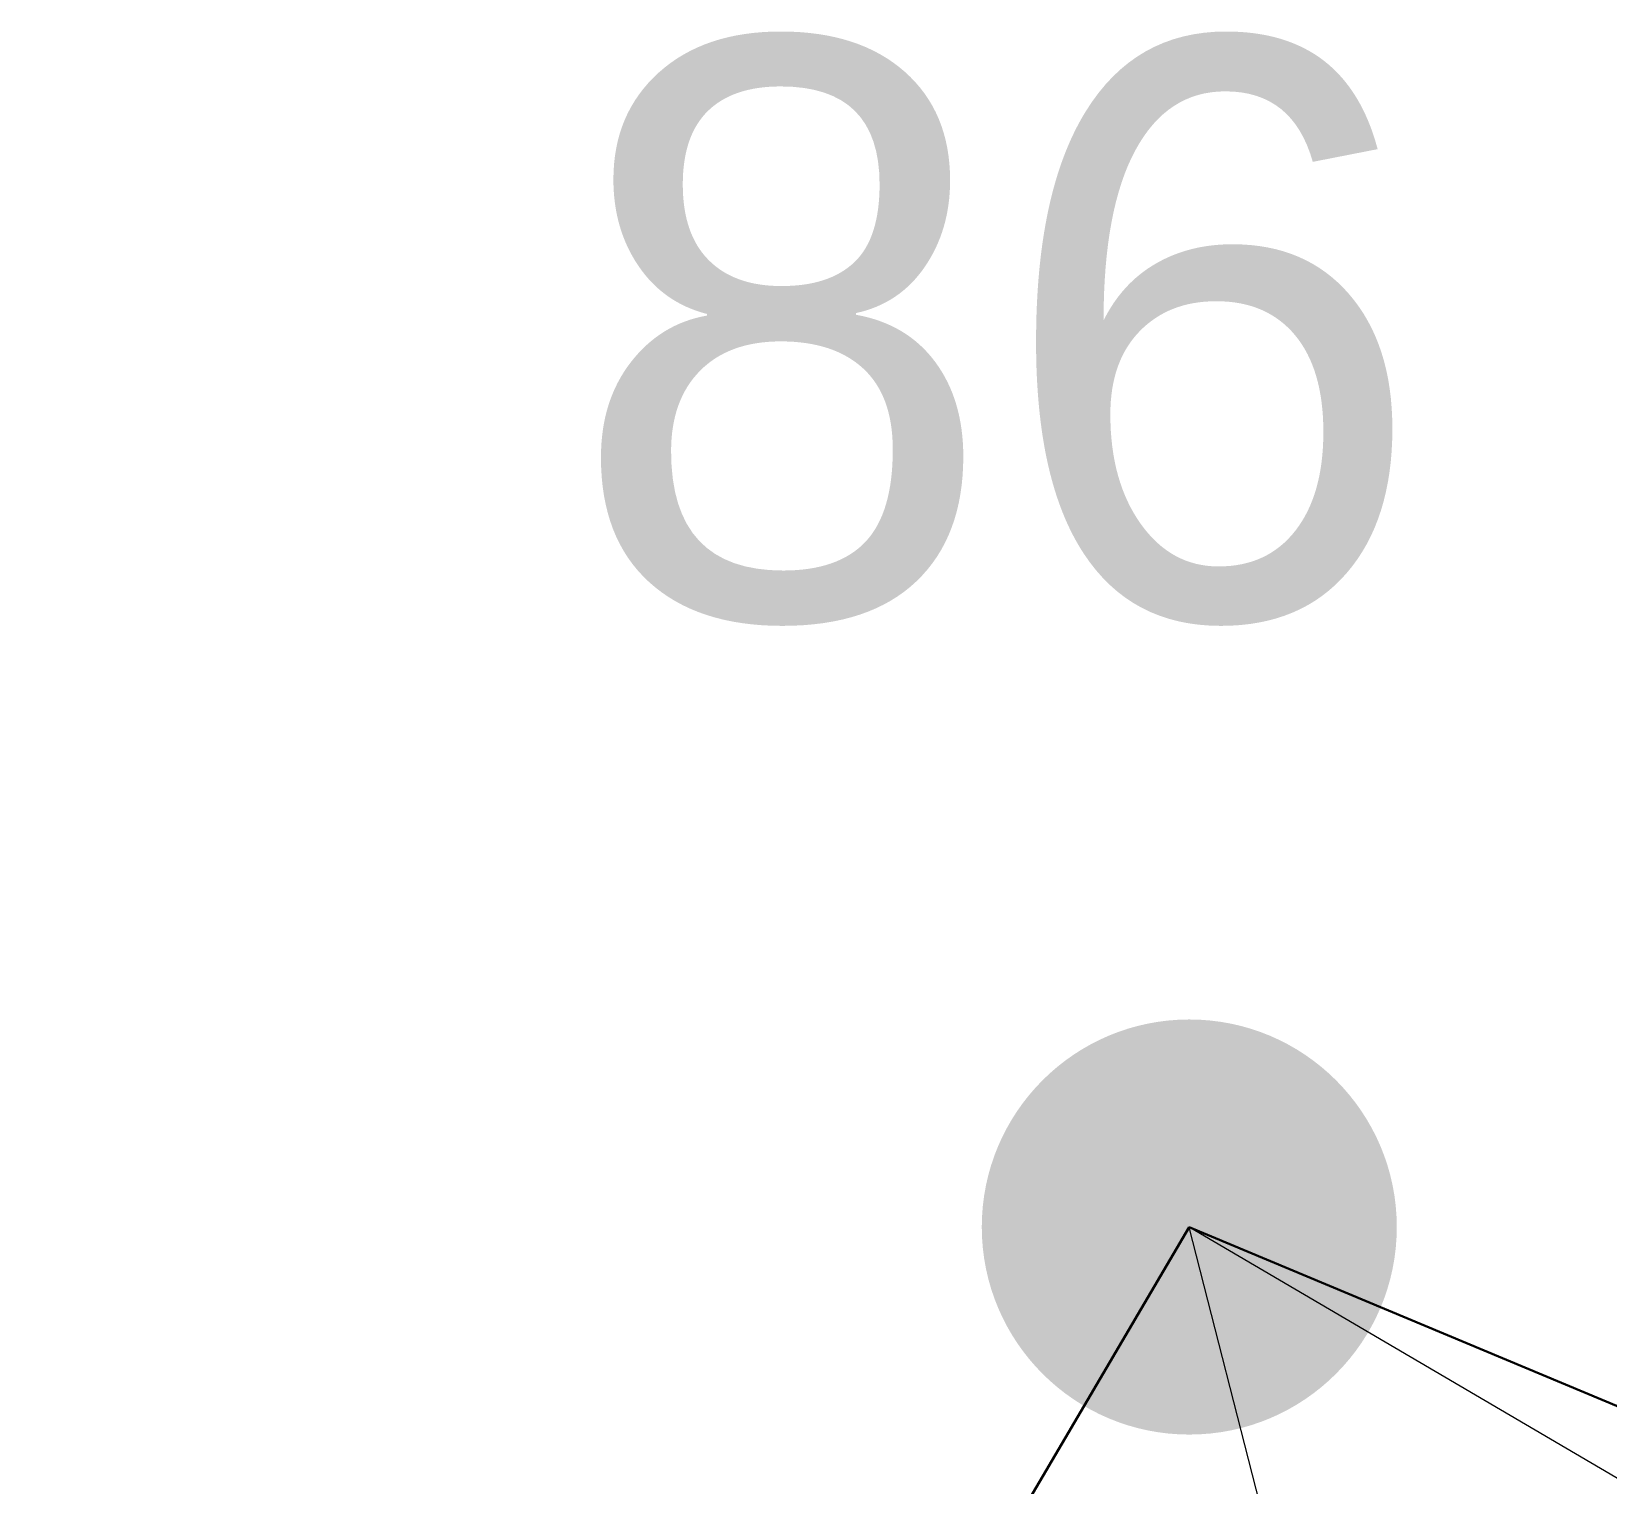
# Model space of a CAD drawing. Header units: metres. Extents: x 535260 to 535657, y 1837171 to 1837447.
# Drawn here: x 535424.55 to 535430.01, y 1837306.27 to 1837311.3 of the extents above; entities that cross this region are included whole.
import ezdxf
from ezdxf.enums import TextEntityAlignment as Align

# ---------------------------------------------------------------- set-up
doc = ezdxf.new("R2010")
doc.units = ezdxf.units.M
doc.header["$MEASUREMENT"] = 0
for name, color, linetype, lineweight in [('Level 4', 1, 'Continuous', 0), ('Level 42', 1, 'Continuous', 0), ('Level 5', 1, 'Continuous', 0)]:
    doc.layers.add(name, color=color, linetype=linetype, lineweight=lineweight)
doc.styles.add('Style-CHAR_FAST_FONT', font='CHAR_FAST_FONT.shx')

msp = doc.modelspace()

# ---------------------------------------------------------------- hatches: boundary and pattern name
at = {"layer": 'Level 4', "linetype": 'Continuous', "lineweight": 0}
h = msp.add_hatch(color=7, dxfattribs=at)
edge = h.paths.add_edge_path()
edge.add_arc((535428.56, 1837307.16), 0.7187, 270, 630)

# ---------------------------------------------------------------- linework, layer by layer
at = {"layer": 'Level 42', "color": 7, "linetype": 'Continuous', "lineweight": 0}
for p in [(535424.55, 1837300.35), (535424.55, 1837300.35), (535432, 1837305.14), (535428.82, 1837306.14), (535432, 1837305.14), (535428.82, 1837306.14)]:
    msp.add_line(p, (535428.56, 1837307.16), dxfattribs=at)
at = {"layer": 'Level 5', "color": 7, "linetype": 'Continuous', "lineweight": 30}
for p, q in [((535428.56, 1837307.16), (535424.55, 1837300.35)), ((535434.32, 1837304.75), (535428.56, 1837307.16))]:
    msp.add_line(p, q, dxfattribs=at)

# ---------------------------------------------------------------- texts
at = {"layer": 'Level 4', "color": 1, "linetype": 'Continuous', "lineweight": 0, "style": 'Style-CHAR_FAST_FONT'}
msp.add_text('86', height=1.99998, dxfattribs=at).set_placement((535427.8935, 1837310.27), align=Align.MIDDLE_CENTER)

doc.saveas('drawing.dxf')
